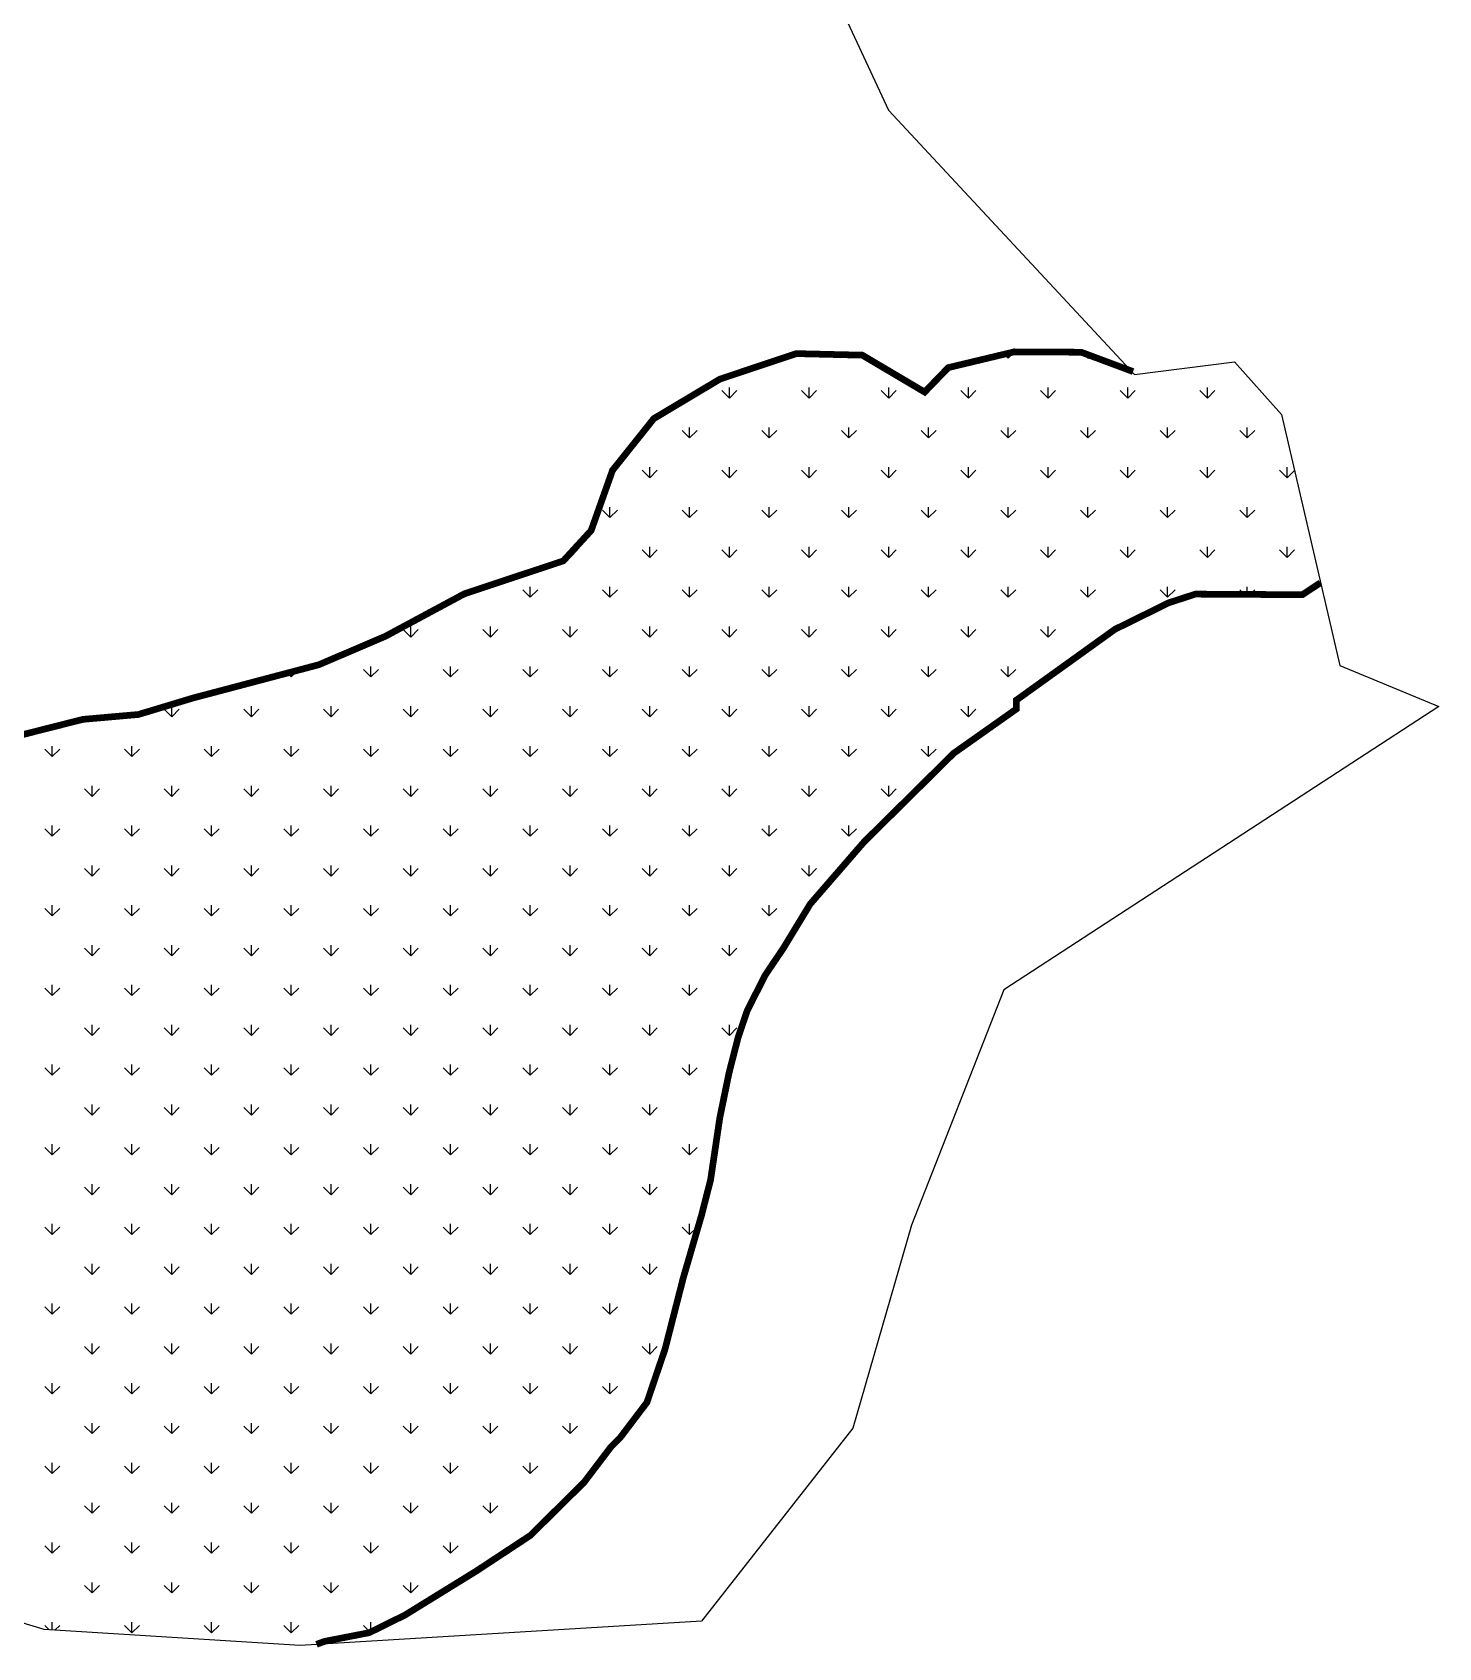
# Model space of a CAD drawing. Header units: metres. Extents: x 323313 to 326052, y 1818262 to 1821175.
# Drawn here: x 325418 to 326052, y 1818262 to 1818990 of the extents above; entities that cross this region are included whole.
import ezdxf

# ---------------------------------------------------------------- set-up
doc = ezdxf.new("R2010")
doc.units = ezdxf.units.M
doc.layers.add('MANGROOVES', color=112, linetype='Continuous')

msp = doc.modelspace()

# ---------------------------------------------------------------- linework, layer by layer
at = {"color": 3}
msp.add_lwpolyline([(325711.9, 1819732.58), (325721.2, 1819716.24), (325758.32, 1819388.37), (325729.87, 1819253.19), (325739, 1819162.18), (325771.57, 1819144.66), (325772.87, 1819020.94), (325803.66, 1818954.97), (325914.53, 1818835.83), (325959.65, 1818841.52), (325980.78, 1818817.69), (326007.03, 1818704.55), (326051.67, 1818686.05), (325855.59, 1818558.33), (325813.95, 1818452.25), (325787.53, 1818360.6), (325719.31, 1818273.67), (325538.32, 1818262.73), (325422.88, 1818269.89), (325019.5, 1818391.87), (324686.27, 1818496.17)], dxfattribs=at)
at = {"layer": 'MANGROOVES', "linetype": 'Continuous'}
for p, q in [((325785.73, 1818843.11), (325784.16, 1818844.69)), ((325785.73, 1818843.11), (325785.73, 1818844.65)), ((325785.73, 1818843.11), (325787.23, 1818844.62)), ((325857.57, 1818843.11), (325855.76, 1818844.93)), ((325857.57, 1818843.11), (325860.47, 1818846.01)), ((325857.57, 1818843.11), (325857.57, 1818845.36)), ((325893.49, 1818843.11), (325890.94, 1818845.67)), ((325893.49, 1818843.11), (325893.49, 1818844.71)), ((325893.49, 1818843.11), (325894.66, 1818844.28)), ((325731.85, 1818825.15), (325731.85, 1818829.92)), ((325767.77, 1818825.15), (325767.77, 1818829.92)), ((325803.69, 1818825.15), (325803.69, 1818829.92)), ((325839.61, 1818825.15), (325839.61, 1818829.92)), ((325875.53, 1818825.15), (325875.53, 1818829.92)), ((325911.46, 1818825.15), (325911.46, 1818829.92)), ((325947.38, 1818825.15), (325947.38, 1818829.92)), ((325731.85, 1818825.15), (325728.48, 1818828.52)), ((325731.85, 1818825.15), (325735.22, 1818828.52)), ((325767.77, 1818825.15), (325764.4, 1818828.52)), ((325767.77, 1818825.15), (325771.14, 1818828.52)), ((325803.69, 1818825.15), (325800.32, 1818828.52)), ((325803.69, 1818825.15), (325807.06, 1818828.52)), ((325839.61, 1818825.15), (325836.25, 1818828.52)), ((325839.61, 1818825.15), (325842.98, 1818828.52)), ((325875.53, 1818825.15), (325872.17, 1818828.52)), ((325875.53, 1818825.15), (325878.9, 1818828.52)), ((325911.46, 1818825.15), (325908.09, 1818828.52)), ((325911.46, 1818825.15), (325914.82, 1818828.52)), ((325947.38, 1818825.15), (325944.01, 1818828.52)), ((325947.38, 1818825.15), (325950.74, 1818828.52)), ((325713.89, 1818807.19), (325710.52, 1818810.56)), ((325713.89, 1818807.19), (325713.89, 1818811.96)), ((325713.89, 1818807.19), (325717.26, 1818810.56)), ((325749.81, 1818807.19), (325746.44, 1818810.56)), ((325749.81, 1818807.19), (325749.81, 1818811.96)), ((325749.81, 1818807.19), (325753.18, 1818810.56)), ((325785.73, 1818807.19), (325782.36, 1818810.56)), ((325785.73, 1818807.19), (325785.73, 1818811.96)), ((325785.73, 1818807.19), (325789.1, 1818810.56)), ((325821.65, 1818807.19), (325818.28, 1818810.56)), ((325821.65, 1818807.19), (325821.65, 1818811.96)), ((325821.65, 1818807.19), (325825.02, 1818810.56)), ((325857.57, 1818807.19), (325854.21, 1818810.56)), ((325857.57, 1818807.19), (325857.57, 1818811.96)), ((325857.57, 1818807.19), (325860.94, 1818810.56)), ((325893.49, 1818807.19), (325890.13, 1818810.56)), ((325893.49, 1818807.19), (325893.49, 1818811.96)), ((325893.49, 1818807.19), (325896.86, 1818810.56)), ((325929.42, 1818807.19), (325926.05, 1818810.56)), ((325929.42, 1818807.19), (325929.42, 1818811.96)), ((325929.42, 1818807.19), (325932.78, 1818810.56)), ((325965.34, 1818807.19), (325961.97, 1818810.56)), ((325965.34, 1818807.19), (325965.34, 1818811.96)), ((325965.34, 1818807.19), (325968.7, 1818810.56)), ((325695.93, 1818789.23), (325692.56, 1818792.6)), ((325695.93, 1818789.23), (325695.93, 1818793.99)), ((325695.93, 1818789.23), (325699.3, 1818792.6)), ((325731.85, 1818789.23), (325728.48, 1818792.6)), ((325731.85, 1818789.23), (325731.85, 1818793.99)), ((325731.85, 1818789.23), (325735.22, 1818792.6)), ((325767.77, 1818789.23), (325764.4, 1818792.6)), ((325767.77, 1818789.23), (325767.77, 1818793.99)), ((325767.77, 1818789.23), (325771.14, 1818792.6)), ((325803.69, 1818789.23), (325800.32, 1818792.6)), ((325803.69, 1818789.23), (325803.69, 1818793.99)), ((325803.69, 1818789.23), (325807.06, 1818792.6)), ((325839.61, 1818789.23), (325836.25, 1818792.6)), ((325839.61, 1818789.23), (325839.61, 1818793.99)), ((325839.61, 1818789.23), (325842.98, 1818792.6)), ((325875.53, 1818789.23), (325872.17, 1818792.6)), ((325875.53, 1818789.23), (325875.53, 1818793.99)), ((325875.53, 1818789.23), (325878.9, 1818792.6)), ((325911.46, 1818789.23), (325908.09, 1818792.6)), ((325911.46, 1818789.23), (325911.46, 1818793.99)), ((325911.46, 1818789.23), (325914.82, 1818792.6)), ((325947.38, 1818789.23), (325944.01, 1818792.6)), ((325947.38, 1818789.23), (325947.38, 1818793.99)), ((325947.38, 1818789.23), (325950.74, 1818792.6)), ((325983.3, 1818789.23), (325979.93, 1818792.6)), ((325983.3, 1818789.23), (325983.3, 1818793.99)), ((325983.3, 1818789.23), (325986.61, 1818792.55)), ((325677.97, 1818771.27), (325674.6, 1818774.64)), ((325677.97, 1818771.27), (325677.97, 1818776.03)), ((325677.97, 1818771.27), (325681.34, 1818774.64)), ((325713.89, 1818771.27), (325710.52, 1818774.64)), ((325713.89, 1818771.27), (325713.89, 1818776.03)), ((325713.89, 1818771.27), (325717.26, 1818774.64)), ((325749.81, 1818771.27), (325746.44, 1818774.64)), ((325749.81, 1818771.27), (325749.81, 1818776.03)), ((325749.81, 1818771.27), (325753.18, 1818774.64)), ((325785.73, 1818771.27), (325782.36, 1818774.64)), ((325785.73, 1818771.27), (325785.73, 1818776.03)), ((325785.73, 1818771.27), (325789.1, 1818774.64)), ((325821.65, 1818771.27), (325818.28, 1818774.64)), ((325821.65, 1818771.27), (325821.65, 1818776.03)), ((325821.65, 1818771.27), (325825.02, 1818774.64)), ((325857.57, 1818771.27), (325854.21, 1818774.64)), ((325857.57, 1818771.27), (325857.57, 1818776.03)), ((325857.57, 1818771.27), (325860.94, 1818774.64)), ((325893.49, 1818771.27), (325890.13, 1818774.64)), ((325893.49, 1818771.27), (325893.49, 1818776.03)), ((325893.49, 1818771.27), (325896.86, 1818774.64)), ((325929.42, 1818771.27), (325926.05, 1818774.64)), ((325929.42, 1818771.27), (325929.42, 1818776.03)), ((325929.42, 1818771.27), (325932.78, 1818774.64)), ((325965.34, 1818771.27), (325961.97, 1818774.64)), ((325965.34, 1818771.27), (325965.34, 1818776.03)), ((325965.34, 1818771.27), (325968.7, 1818774.64)), ((325660.01, 1818753.31), (325663.38, 1818756.68)), ((325695.93, 1818753.31), (325692.56, 1818756.68)), ((325695.93, 1818753.31), (325695.93, 1818758.07)), ((325695.93, 1818753.31), (325699.3, 1818756.68)), ((325731.85, 1818753.31), (325728.48, 1818756.68)), ((325731.85, 1818753.31), (325731.85, 1818758.07)), ((325731.85, 1818753.31), (325735.22, 1818756.68)), ((325767.77, 1818753.31), (325764.4, 1818756.68)), ((325767.77, 1818753.31), (325767.77, 1818758.07)), ((325767.77, 1818753.31), (325771.14, 1818756.68)), ((325803.69, 1818753.31), (325800.32, 1818756.68)), ((325803.69, 1818753.31), (325803.69, 1818758.07)), ((325803.69, 1818753.31), (325807.06, 1818756.68)), ((325839.61, 1818753.31), (325836.25, 1818756.68)), ((325839.61, 1818753.31), (325839.61, 1818758.07)), ((325839.61, 1818753.31), (325842.98, 1818756.68)), ((325875.53, 1818753.31), (325872.17, 1818756.68)), ((325875.53, 1818753.31), (325875.53, 1818758.07)), ((325875.53, 1818753.31), (325878.9, 1818756.68)), ((325911.46, 1818753.31), (325908.09, 1818756.68)), ((325911.46, 1818753.31), (325911.46, 1818758.07)), ((325911.46, 1818753.31), (325914.82, 1818756.68)), ((325947.38, 1818753.31), (325944.01, 1818756.68)), ((325947.38, 1818753.31), (325947.38, 1818758.07)), ((325947.38, 1818753.31), (325950.74, 1818756.68)), ((325983.3, 1818753.31), (325979.93, 1818756.68)), ((325983.3, 1818753.31), (325983.3, 1818758.07)), ((325983.3, 1818753.31), (325986.66, 1818756.68)), ((325660.01, 1818753.31), (325659.17, 1818754.15)), ((325660.01, 1818753.31), (325660.01, 1818755.07)), ((325642.05, 1818735.35), (325638.68, 1818738.72)), ((325642.05, 1818735.35), (325642.05, 1818740.11)), ((325642.05, 1818735.35), (325645.42, 1818738.72)), ((325677.97, 1818735.35), (325674.6, 1818738.72)), ((325677.97, 1818735.35), (325677.97, 1818740.11)), ((325677.97, 1818735.35), (325681.34, 1818738.72)), ((325713.89, 1818735.35), (325710.52, 1818738.72)), ((325713.89, 1818735.35), (325713.89, 1818740.11)), ((325713.89, 1818735.35), (325717.26, 1818738.72)), ((325749.81, 1818735.35), (325746.44, 1818738.72)), ((325749.81, 1818735.35), (325749.81, 1818740.11)), ((325749.81, 1818735.35), (325753.18, 1818738.72)), ((325785.73, 1818735.35), (325782.36, 1818738.72)), ((325785.73, 1818735.35), (325785.73, 1818740.11)), ((325785.73, 1818735.35), (325789.1, 1818738.72)), ((325821.65, 1818735.35), (325818.28, 1818738.72)), ((325821.65, 1818735.35), (325821.65, 1818740.11)), ((325821.65, 1818735.35), (325825.02, 1818738.72)), ((325857.57, 1818735.35), (325854.21, 1818738.72)), ((325857.57, 1818735.35), (325857.57, 1818740.11)), ((325857.57, 1818735.35), (325860.94, 1818738.72)), ((325893.49, 1818735.35), (325890.13, 1818738.72)), ((325893.49, 1818735.35), (325893.49, 1818740.11)), ((325893.49, 1818735.35), (325896.86, 1818738.72)), ((325929.42, 1818735.35), (325926.05, 1818738.72)), ((325929.42, 1818735.35), (325929.42, 1818740.11)), ((325929.42, 1818735.35), (325932.78, 1818738.72)), ((325964.05, 1818736.64), (325961.97, 1818738.72)), ((325965.34, 1818736.63), (325965.34, 1818740.11)), ((325966.61, 1818736.62), (325968.7, 1818738.72)), ((325588.17, 1818717.39), (325584.8, 1818720.76)), ((325588.17, 1818717.39), (325588.17, 1818722.15)), ((325588.17, 1818717.39), (325591.53, 1818720.76)), ((325624.09, 1818717.39), (325620.72, 1818720.76)), ((325624.09, 1818717.39), (325624.09, 1818722.15)), ((325624.09, 1818717.39), (325627.45, 1818720.76)), ((325660.01, 1818717.39), (325656.64, 1818720.76)), ((325660.01, 1818717.39), (325660.01, 1818722.15)), ((325660.01, 1818717.39), (325663.38, 1818720.76)), ((325695.93, 1818717.39), (325692.56, 1818720.76)), ((325695.93, 1818717.39), (325695.93, 1818722.15)), ((325695.93, 1818717.39), (325699.3, 1818720.76)), ((325731.85, 1818717.39), (325728.48, 1818720.76)), ((325731.85, 1818717.39), (325731.85, 1818722.15)), ((325731.85, 1818717.39), (325735.22, 1818720.76)), ((325767.77, 1818717.39), (325764.4, 1818720.76)), ((325767.77, 1818717.39), (325767.77, 1818722.15)), ((325767.77, 1818717.39), (325771.14, 1818720.76)), ((325803.69, 1818717.39), (325800.32, 1818720.76)), ((325803.69, 1818717.39), (325803.69, 1818722.15)), ((325803.69, 1818717.39), (325807.06, 1818720.76)), ((325839.61, 1818717.39), (325836.25, 1818720.76)), ((325839.61, 1818717.39), (325839.61, 1818722.15)), ((325839.61, 1818717.39), (325842.98, 1818720.76)), ((325875.53, 1818717.39), (325872.17, 1818720.76)), ((325875.53, 1818717.39), (325875.53, 1818722.15)), ((325875.53, 1818717.39), (325878.9, 1818720.76)), ((325534.28, 1818699.43), (325532.55, 1818701.16)), ((325534.28, 1818699.43), (325537.26, 1818702.41)), ((325534.28, 1818699.43), (325534.28, 1818701.62)), ((325570.21, 1818699.43), (325566.84, 1818702.8)), ((325570.21, 1818699.43), (325570.21, 1818704.19)), ((325570.21, 1818699.43), (325573.57, 1818702.8)), ((325606.13, 1818699.43), (325602.76, 1818702.8)), ((325606.13, 1818699.43), (325606.13, 1818704.19)), ((325606.13, 1818699.43), (325609.49, 1818702.8)), ((325642.05, 1818699.43), (325638.68, 1818702.8)), ((325642.05, 1818699.43), (325642.05, 1818704.19)), ((325642.05, 1818699.43), (325645.42, 1818702.8)), ((325677.97, 1818699.43), (325674.6, 1818702.8)), ((325677.97, 1818699.43), (325677.97, 1818704.19)), ((325677.97, 1818699.43), (325681.34, 1818702.8)), ((325713.89, 1818699.43), (325710.52, 1818702.8)), ((325713.89, 1818699.43), (325713.89, 1818704.19)), ((325713.89, 1818699.43), (325717.26, 1818702.8)), ((325749.81, 1818699.43), (325746.44, 1818702.8)), ((325749.81, 1818699.43), (325749.81, 1818704.19)), ((325749.81, 1818699.43), (325753.18, 1818702.8)), ((325785.73, 1818699.43), (325782.36, 1818702.8)), ((325785.73, 1818699.43), (325785.73, 1818704.19)), ((325785.73, 1818699.43), (325789.1, 1818702.8)), ((325821.65, 1818699.43), (325818.28, 1818702.8)), ((325821.65, 1818699.43), (325821.65, 1818704.19)), ((325821.65, 1818699.43), (325825.02, 1818702.8)), ((325857.57, 1818699.43), (325854.21, 1818702.8)), ((325857.57, 1818699.43), (325857.57, 1818704.19)), ((325857.57, 1818699.43), (325860.94, 1818702.8)), ((325480.4, 1818681.47), (325477.04, 1818684.84)), ((325480.4, 1818681.47), (325480.4, 1818686.23)), ((325480.4, 1818681.47), (325483.77, 1818684.84)), ((325516.32, 1818681.47), (325512.96, 1818684.84)), ((325516.32, 1818681.47), (325516.32, 1818686.23)), ((325516.32, 1818681.47), (325519.69, 1818684.84)), ((325552.24, 1818681.47), (325548.88, 1818684.84)), ((325552.24, 1818681.47), (325552.24, 1818686.23)), ((325552.24, 1818681.47), (325555.61, 1818684.84)), ((325588.17, 1818681.47), (325584.8, 1818684.84)), ((325588.17, 1818681.47), (325588.17, 1818686.23)), ((325588.17, 1818681.47), (325591.53, 1818684.84)), ((325624.09, 1818681.47), (325620.72, 1818684.84)), ((325624.09, 1818681.47), (325624.09, 1818686.23)), ((325624.09, 1818681.47), (325627.45, 1818684.84)), ((325660.01, 1818681.47), (325656.64, 1818684.84)), ((325660.01, 1818681.47), (325660.01, 1818686.23)), ((325660.01, 1818681.47), (325663.38, 1818684.84)), ((325695.93, 1818681.47), (325692.56, 1818684.84)), ((325695.93, 1818681.47), (325695.93, 1818686.23)), ((325695.93, 1818681.47), (325699.3, 1818684.84)), ((325731.85, 1818681.47), (325728.48, 1818684.84)), ((325731.85, 1818681.47), (325731.85, 1818686.23)), ((325731.85, 1818681.47), (325735.22, 1818684.84)), ((325767.77, 1818681.47), (325764.4, 1818684.84)), ((325767.77, 1818681.47), (325767.77, 1818686.23)), ((325767.77, 1818681.47), (325771.14, 1818684.84)), ((325803.69, 1818681.47), (325800.32, 1818684.84)), ((325803.69, 1818681.47), (325803.69, 1818686.23)), ((325803.69, 1818681.47), (325807.06, 1818684.84)), ((325839.61, 1818681.47), (325836.25, 1818684.84)), ((325839.61, 1818681.47), (325839.61, 1818686.23)), ((325839.61, 1818681.47), (325842.98, 1818684.84)), ((325426.52, 1818663.51), (325423.15, 1818666.88)), ((325426.52, 1818663.51), (325426.52, 1818668.27)), ((325426.52, 1818663.51), (325429.89, 1818666.88)), ((325462.44, 1818663.51), (325459.07, 1818666.88)), ((325462.44, 1818663.51), (325462.44, 1818668.27)), ((325462.44, 1818663.51), (325465.81, 1818666.88)), ((325498.36, 1818663.51), (325495, 1818666.88)), ((325498.36, 1818663.51), (325498.36, 1818668.27)), ((325498.36, 1818663.51), (325501.73, 1818666.88)), ((325534.28, 1818663.51), (325530.92, 1818666.88)), ((325534.28, 1818663.51), (325534.28, 1818668.27)), ((325534.28, 1818663.51), (325537.65, 1818666.88)), ((325570.21, 1818663.51), (325566.84, 1818666.88)), ((325570.21, 1818663.51), (325570.21, 1818668.27)), ((325570.21, 1818663.51), (325573.57, 1818666.88)), ((325606.13, 1818663.51), (325602.76, 1818666.88)), ((325606.13, 1818663.51), (325606.13, 1818668.27)), ((325606.13, 1818663.51), (325609.49, 1818666.88)), ((325642.05, 1818663.51), (325638.68, 1818666.88)), ((325642.05, 1818663.51), (325642.05, 1818668.27)), ((325642.05, 1818663.51), (325645.42, 1818666.88)), ((325677.97, 1818663.51), (325674.6, 1818666.88)), ((325677.97, 1818663.51), (325677.97, 1818668.27)), ((325677.97, 1818663.51), (325681.34, 1818666.88)), ((325713.89, 1818663.51), (325710.52, 1818666.88)), ((325713.89, 1818663.51), (325713.89, 1818668.27)), ((325713.89, 1818663.51), (325717.26, 1818666.88)), ((325749.81, 1818663.51), (325746.44, 1818666.88)), ((325749.81, 1818663.51), (325749.81, 1818668.27)), ((325749.81, 1818663.51), (325753.18, 1818666.88)), ((325785.73, 1818663.51), (325782.36, 1818666.88)), ((325785.73, 1818663.51), (325785.73, 1818668.27)), ((325785.73, 1818663.51), (325789.1, 1818666.88)), ((325821.65, 1818663.51), (325818.28, 1818666.88)), ((325821.65, 1818663.51), (325821.65, 1818668.27)), ((325821.65, 1818663.51), (325825.02, 1818666.88)), ((325444.48, 1818645.55), (325441.11, 1818648.92)), ((325444.48, 1818645.55), (325444.48, 1818650.31)), ((325444.48, 1818645.55), (325447.85, 1818648.92)), ((325480.4, 1818645.55), (325477.04, 1818648.92)), ((325480.4, 1818645.55), (325480.4, 1818650.31)), ((325480.4, 1818645.55), (325483.77, 1818648.92)), ((325516.32, 1818645.55), (325512.96, 1818648.92)), ((325516.32, 1818645.55), (325516.32, 1818650.31)), ((325516.32, 1818645.55), (325519.69, 1818648.92)), ((325552.24, 1818645.55), (325548.88, 1818648.92)), ((325552.24, 1818645.55), (325552.24, 1818650.31)), ((325552.24, 1818645.55), (325555.61, 1818648.92)), ((325588.17, 1818645.55), (325584.8, 1818648.92)), ((325588.17, 1818645.55), (325588.17, 1818650.31)), ((325588.17, 1818645.55), (325591.53, 1818648.92)), ((325624.09, 1818645.55), (325620.72, 1818648.92)), ((325624.09, 1818645.55), (325624.09, 1818650.31)), ((325624.09, 1818645.55), (325627.45, 1818648.92)), ((325660.01, 1818645.55), (325656.64, 1818648.92)), ((325660.01, 1818645.55), (325660.01, 1818650.31)), ((325660.01, 1818645.55), (325663.38, 1818648.92)), ((325695.93, 1818645.55), (325692.56, 1818648.92)), ((325695.93, 1818645.55), (325695.93, 1818650.31)), ((325695.93, 1818645.55), (325699.3, 1818648.92)), ((325731.85, 1818645.55), (325728.48, 1818648.92)), ((325731.85, 1818645.55), (325731.85, 1818650.31)), ((325731.85, 1818645.55), (325735.22, 1818648.92)), ((325767.77, 1818645.55), (325764.4, 1818648.92)), ((325767.77, 1818645.55), (325767.77, 1818650.31)), ((325767.77, 1818645.55), (325771.14, 1818648.92)), ((325803.69, 1818645.55), (325800.32, 1818648.92)), ((325803.69, 1818645.55), (325803.69, 1818650.31)), ((325803.69, 1818645.55), (325807.06, 1818648.92)), ((325426.52, 1818627.59), (325426.52, 1818632.35)), ((325462.44, 1818627.59), (325462.44, 1818632.35)), ((325498.36, 1818627.59), (325498.36, 1818632.35)), ((325534.28, 1818627.59), (325534.28, 1818632.35)), ((325570.21, 1818627.59), (325570.21, 1818632.35)), ((325606.13, 1818627.59), (325606.13, 1818632.35)), ((325642.05, 1818627.59), (325642.05, 1818632.35)), ((325677.97, 1818627.59), (325677.97, 1818632.35)), ((325713.89, 1818627.59), (325713.89, 1818632.35)), ((325749.81, 1818627.59), (325749.81, 1818632.35)), ((325785.73, 1818627.59), (325785.73, 1818632.35)), ((325426.52, 1818627.59), (325423.15, 1818630.96)), ((325426.52, 1818627.59), (325429.89, 1818630.96)), ((325462.44, 1818627.59), (325459.07, 1818630.96)), ((325462.44, 1818627.59), (325465.81, 1818630.96)), ((325498.36, 1818627.59), (325495, 1818630.96)), ((325498.36, 1818627.59), (325501.73, 1818630.96)), ((325534.28, 1818627.59), (325530.92, 1818630.96)), ((325534.28, 1818627.59), (325537.65, 1818630.96)), ((325570.21, 1818627.59), (325566.84, 1818630.96)), ((325570.21, 1818627.59), (325573.57, 1818630.96)), ((325606.13, 1818627.59), (325602.76, 1818630.96)), ((325606.13, 1818627.59), (325609.49, 1818630.96)), ((325642.05, 1818627.59), (325638.68, 1818630.96)), ((325642.05, 1818627.59), (325645.42, 1818630.96)), ((325677.97, 1818627.59), (325674.6, 1818630.96)), ((325677.97, 1818627.59), (325681.34, 1818630.96)), ((325713.89, 1818627.59), (325710.52, 1818630.96)), ((325713.89, 1818627.59), (325717.26, 1818630.96)), ((325749.81, 1818627.59), (325746.44, 1818630.96)), ((325749.81, 1818627.59), (325753.18, 1818630.96)), ((325785.73, 1818627.59), (325782.36, 1818630.96)), ((325785.73, 1818627.59), (325789.1, 1818630.96)), ((325444.48, 1818609.63), (325441.11, 1818613)), ((325444.48, 1818609.63), (325444.48, 1818614.39)), ((325444.48, 1818609.63), (325447.85, 1818613)), ((325480.4, 1818609.63), (325477.04, 1818613)), ((325480.4, 1818609.63), (325480.4, 1818614.39)), ((325480.4, 1818609.63), (325483.77, 1818613)), ((325516.32, 1818609.63), (325512.96, 1818613)), ((325516.32, 1818609.63), (325516.32, 1818614.39)), ((325516.32, 1818609.63), (325519.69, 1818613)), ((325552.24, 1818609.63), (325548.88, 1818613)), ((325552.24, 1818609.63), (325552.24, 1818614.39)), ((325552.24, 1818609.63), (325555.61, 1818613)), ((325588.17, 1818609.63), (325584.8, 1818613)), ((325588.17, 1818609.63), (325588.17, 1818614.39)), ((325588.17, 1818609.63), (325591.53, 1818613)), ((325624.09, 1818609.63), (325620.72, 1818613)), ((325624.09, 1818609.63), (325624.09, 1818614.39)), ((325624.09, 1818609.63), (325627.45, 1818613)), ((325660.01, 1818609.63), (325656.64, 1818613)), ((325660.01, 1818609.63), (325660.01, 1818614.39)), ((325660.01, 1818609.63), (325663.38, 1818613)), ((325695.93, 1818609.63), (325692.56, 1818613)), ((325695.93, 1818609.63), (325695.93, 1818614.39)), ((325695.93, 1818609.63), (325699.3, 1818613)), ((325731.85, 1818609.63), (325728.48, 1818613)), ((325731.85, 1818609.63), (325731.85, 1818614.39)), ((325731.85, 1818609.63), (325735.22, 1818613)), ((325767.77, 1818609.63), (325764.4, 1818613)), ((325767.77, 1818609.63), (325767.77, 1818614.39)), ((325767.77, 1818609.63), (325771.14, 1818613)), ((325426.52, 1818591.67), (325426.52, 1818596.43)), ((325462.44, 1818591.67), (325462.44, 1818596.43)), ((325498.36, 1818591.67), (325498.36, 1818596.43)), ((325534.28, 1818591.67), (325534.28, 1818596.43)), ((325570.21, 1818591.67), (325570.21, 1818596.43)), ((325606.13, 1818591.67), (325606.13, 1818596.43)), ((325642.05, 1818591.67), (325642.05, 1818596.43)), ((325677.97, 1818591.67), (325677.97, 1818596.43)), ((325713.89, 1818591.67), (325713.89, 1818596.43)), ((325749.81, 1818591.67), (325749.81, 1818596.43)), ((325426.52, 1818591.67), (325423.15, 1818595.03)), ((325426.52, 1818591.67), (325429.89, 1818595.03)), ((325462.44, 1818591.67), (325459.07, 1818595.03)), ((325462.44, 1818591.67), (325465.81, 1818595.03)), ((325498.36, 1818591.67), (325495, 1818595.03)), ((325498.36, 1818591.67), (325501.73, 1818595.03)), ((325534.28, 1818591.67), (325530.92, 1818595.03)), ((325534.28, 1818591.67), (325537.65, 1818595.03)), ((325570.21, 1818591.67), (325566.84, 1818595.03)), ((325570.21, 1818591.67), (325573.57, 1818595.03)), ((325606.13, 1818591.67), (325602.76, 1818595.03)), ((325606.13, 1818591.67), (325609.49, 1818595.03)), ((325642.05, 1818591.67), (325638.68, 1818595.03)), ((325642.05, 1818591.67), (325645.42, 1818595.03)), ((325677.97, 1818591.67), (325674.6, 1818595.03)), ((325677.97, 1818591.67), (325681.34, 1818595.03)), ((325713.89, 1818591.67), (325710.52, 1818595.03)), ((325713.89, 1818591.67), (325717.26, 1818595.03)), ((325749.81, 1818591.67), (325746.44, 1818595.03)), ((325749.81, 1818591.67), (325753.18, 1818595.03)), ((325444.48, 1818573.71), (325441.11, 1818577.07)), ((325444.48, 1818573.71), (325444.48, 1818578.47)), ((325444.48, 1818573.71), (325447.85, 1818577.07)), ((325480.4, 1818573.71), (325477.04, 1818577.07)), ((325480.4, 1818573.71), (325480.4, 1818578.47)), ((325480.4, 1818573.71), (325483.77, 1818577.07)), ((325516.32, 1818573.71), (325512.96, 1818577.07)), ((325516.32, 1818573.71), (325516.32, 1818578.47)), ((325516.32, 1818573.71), (325519.69, 1818577.07)), ((325552.24, 1818573.71), (325548.88, 1818577.07)), ((325552.24, 1818573.71), (325552.24, 1818578.47)), ((325552.24, 1818573.71), (325555.61, 1818577.07)), ((325588.17, 1818573.71), (325584.8, 1818577.07)), ((325588.17, 1818573.71), (325588.17, 1818578.47)), ((325588.17, 1818573.71), (325591.53, 1818577.07)), ((325624.09, 1818573.71), (325620.72, 1818577.07)), ((325624.09, 1818573.71), (325624.09, 1818578.47)), ((325624.09, 1818573.71), (325627.45, 1818577.07)), ((325660.01, 1818573.71), (325656.64, 1818577.07)), ((325660.01, 1818573.71), (325660.01, 1818578.47)), ((325660.01, 1818573.71), (325663.38, 1818577.07)), ((325695.93, 1818573.71), (325692.56, 1818577.07)), ((325695.93, 1818573.71), (325695.93, 1818578.47)), ((325695.93, 1818573.71), (325699.3, 1818577.07)), ((325731.85, 1818573.71), (325728.48, 1818577.07)), ((325731.85, 1818573.71), (325731.85, 1818578.47)), ((325731.85, 1818573.71), (325735.22, 1818577.07)), ((325426.52, 1818555.75), (325426.52, 1818560.51)), ((325462.44, 1818555.75), (325462.44, 1818560.51)), ((325498.36, 1818555.75), (325498.36, 1818560.51)), ((325534.28, 1818555.75), (325534.28, 1818560.51)), ((325570.21, 1818555.75), (325570.21, 1818560.51)), ((325606.13, 1818555.75), (325606.13, 1818560.51)), ((325642.05, 1818555.75), (325642.05, 1818560.51)), ((325677.97, 1818555.75), (325677.97, 1818560.51)), ((325713.89, 1818555.75), (325713.89, 1818560.51)), ((325426.52, 1818555.75), (325423.15, 1818559.11)), ((325426.52, 1818555.75), (325429.89, 1818559.11)), ((325462.44, 1818555.75), (325459.07, 1818559.11)), ((325462.44, 1818555.75), (325465.81, 1818559.11)), ((325498.36, 1818555.75), (325495, 1818559.11)), ((325498.36, 1818555.75), (325501.73, 1818559.11)), ((325534.28, 1818555.75), (325530.92, 1818559.11)), ((325534.28, 1818555.75), (325537.65, 1818559.11)), ((325570.21, 1818555.75), (325566.84, 1818559.11)), ((325570.21, 1818555.75), (325573.57, 1818559.11)), ((325606.13, 1818555.75), (325602.76, 1818559.11)), ((325606.13, 1818555.75), (325609.49, 1818559.11)), ((325642.05, 1818555.75), (325638.68, 1818559.11)), ((325642.05, 1818555.75), (325645.42, 1818559.11)), ((325677.97, 1818555.75), (325674.6, 1818559.11)), ((325677.97, 1818555.75), (325681.34, 1818559.11)), ((325713.89, 1818555.75), (325710.52, 1818559.11)), ((325713.89, 1818555.75), (325717.26, 1818559.11)), ((325444.48, 1818537.79), (325441.11, 1818541.15)), ((325444.48, 1818537.79), (325444.48, 1818542.55)), ((325444.48, 1818537.79), (325447.85, 1818541.15)), ((325480.4, 1818537.79), (325477.04, 1818541.15)), ((325480.4, 1818537.79), (325480.4, 1818542.55)), ((325480.4, 1818537.79), (325483.77, 1818541.15)), ((325516.32, 1818537.79), (325512.96, 1818541.15)), ((325516.32, 1818537.79), (325516.32, 1818542.55)), ((325516.32, 1818537.79), (325519.69, 1818541.15)), ((325552.24, 1818537.79), (325548.88, 1818541.15)), ((325552.24, 1818537.79), (325552.24, 1818542.55)), ((325552.24, 1818537.79), (325555.61, 1818541.15)), ((325588.17, 1818537.79), (325584.8, 1818541.15)), ((325588.17, 1818537.79), (325588.17, 1818542.55)), ((325588.17, 1818537.79), (325591.53, 1818541.15)), ((325624.09, 1818537.79), (325620.72, 1818541.15)), ((325624.09, 1818537.79), (325624.09, 1818542.55)), ((325624.09, 1818537.79), (325627.45, 1818541.15)), ((325660.01, 1818537.79), (325656.64, 1818541.15)), ((325660.01, 1818537.79), (325660.01, 1818542.55)), ((325660.01, 1818537.79), (325663.38, 1818541.15)), ((325695.93, 1818537.79), (325692.56, 1818541.15)), ((325695.93, 1818537.79), (325695.93, 1818542.55)), ((325695.93, 1818537.79), (325699.3, 1818541.15)), ((325731.85, 1818537.79), (325728.48, 1818541.15)), ((325731.85, 1818537.79), (325731.85, 1818542.55)), ((325731.85, 1818537.79), (325735.22, 1818541.15)), ((325426.52, 1818519.83), (325423.15, 1818523.19)), ((325426.52, 1818519.82), (325426.52, 1818524.59)), ((325426.52, 1818519.83), (325429.89, 1818523.19)), ((325462.44, 1818519.83), (325459.07, 1818523.19)), ((325462.44, 1818519.82), (325462.44, 1818524.59)), ((325462.44, 1818519.83), (325465.81, 1818523.19)), ((325498.36, 1818519.83), (325495, 1818523.19)), ((325498.36, 1818519.82), (325498.36, 1818524.59)), ((325498.36, 1818519.83), (325501.73, 1818523.19)), ((325534.28, 1818519.83), (325530.92, 1818523.19)), ((325534.28, 1818519.82), (325534.28, 1818524.59)), ((325534.28, 1818519.83), (325537.65, 1818523.19)), ((325570.21, 1818519.83), (325566.84, 1818523.19)), ((325570.21, 1818519.82), (325570.21, 1818524.59)), ((325570.21, 1818519.83), (325573.57, 1818523.19)), ((325606.13, 1818519.83), (325602.76, 1818523.19)), ((325606.13, 1818519.82), (325606.13, 1818524.59)), ((325606.13, 1818519.83), (325609.49, 1818523.19)), ((325642.05, 1818519.83), (325638.68, 1818523.19)), ((325642.05, 1818519.82), (325642.05, 1818524.59)), ((325642.05, 1818519.83), (325645.42, 1818523.19)), ((325677.97, 1818519.83), (325674.6, 1818523.19)), ((325677.97, 1818519.82), (325677.97, 1818524.59)), ((325677.97, 1818519.83), (325681.34, 1818523.19)), ((325713.89, 1818519.83), (325710.52, 1818523.19)), ((325713.89, 1818519.82), (325713.89, 1818524.59)), ((325713.89, 1818519.83), (325717.26, 1818523.19)), ((325444.48, 1818501.86), (325441.11, 1818505.23)), ((325444.48, 1818501.86), (325444.48, 1818506.63)), ((325444.48, 1818501.86), (325447.85, 1818505.23)), ((325480.4, 1818501.86), (325477.04, 1818505.23)), ((325480.4, 1818501.86), (325480.4, 1818506.63)), ((325480.4, 1818501.86), (325483.77, 1818505.23)), ((325516.32, 1818501.86), (325512.96, 1818505.23)), ((325516.32, 1818501.86), (325516.32, 1818506.63)), ((325516.32, 1818501.86), (325519.69, 1818505.23)), ((325552.24, 1818501.86), (325548.88, 1818505.23)), ((325552.24, 1818501.86), (325552.24, 1818506.63)), ((325552.24, 1818501.86), (325555.61, 1818505.23)), ((325588.17, 1818501.86), (325584.8, 1818505.23)), ((325588.17, 1818501.86), (325588.17, 1818506.63)), ((325588.17, 1818501.86), (325591.53, 1818505.23)), ((325624.09, 1818501.86), (325620.72, 1818505.23)), ((325624.09, 1818501.86), (325624.09, 1818506.63)), ((325624.09, 1818501.86), (325627.45, 1818505.23)), ((325660.01, 1818501.86), (325656.64, 1818505.23)), ((325660.01, 1818501.86), (325660.01, 1818506.63)), ((325660.01, 1818501.86), (325663.38, 1818505.23)), ((325695.93, 1818501.86), (325692.56, 1818505.23)), ((325695.93, 1818501.86), (325695.93, 1818506.63)), ((325695.93, 1818501.86), (325699.3, 1818505.23)), ((325426.52, 1818483.9), (325423.15, 1818487.27)), ((325426.52, 1818483.9), (325426.52, 1818488.67)), ((325426.52, 1818483.9), (325429.89, 1818487.27)), ((325462.44, 1818483.9), (325459.07, 1818487.27)), ((325462.44, 1818483.9), (325462.44, 1818488.67)), ((325462.44, 1818483.9), (325465.81, 1818487.27)), ((325498.36, 1818483.9), (325495, 1818487.27)), ((325498.36, 1818483.9), (325498.36, 1818488.67)), ((325498.36, 1818483.9), (325501.73, 1818487.27)), ((325534.28, 1818483.9), (325530.92, 1818487.27)), ((325534.28, 1818483.9), (325534.28, 1818488.67)), ((325534.28, 1818483.9), (325537.65, 1818487.27)), ((325570.21, 1818483.9), (325566.84, 1818487.27)), ((325570.21, 1818483.9), (325570.21, 1818488.67)), ((325570.21, 1818483.9), (325573.57, 1818487.27)), ((325606.13, 1818483.9), (325602.76, 1818487.27)), ((325606.13, 1818483.9), (325606.13, 1818488.67)), ((325606.13, 1818483.9), (325609.49, 1818487.27)), ((325642.05, 1818483.9), (325638.68, 1818487.27)), ((325642.05, 1818483.9), (325642.05, 1818488.67)), ((325642.05, 1818483.9), (325645.42, 1818487.27)), ((325677.97, 1818483.9), (325674.6, 1818487.27)), ((325677.97, 1818483.9), (325677.97, 1818488.67)), ((325677.97, 1818483.9), (325681.34, 1818487.27)), ((325713.89, 1818483.9), (325710.52, 1818487.27)), ((325713.89, 1818483.9), (325713.89, 1818488.67)), ((325713.89, 1818483.9), (325717.26, 1818487.27)), ((325444.48, 1818465.94), (325441.11, 1818469.31)), ((325444.48, 1818465.94), (325444.48, 1818470.71)), ((325444.48, 1818465.94), (325447.85, 1818469.31)), ((325480.4, 1818465.94), (325477.04, 1818469.31)), ((325480.4, 1818465.94), (325480.4, 1818470.71)), ((325480.4, 1818465.94), (325483.77, 1818469.31)), ((325516.32, 1818465.94), (325512.96, 1818469.31)), ((325516.32, 1818465.94), (325516.32, 1818470.71)), ((325516.32, 1818465.94), (325519.69, 1818469.31)), ((325552.24, 1818465.94), (325548.88, 1818469.31)), ((325552.24, 1818465.94), (325552.24, 1818470.71)), ((325552.24, 1818465.94), (325555.61, 1818469.31)), ((325588.17, 1818465.94), (325584.8, 1818469.31)), ((325588.17, 1818465.94), (325588.17, 1818470.71)), ((325588.17, 1818465.94), (325591.53, 1818469.31)), ((325624.09, 1818465.94), (325620.72, 1818469.31)), ((325624.09, 1818465.94), (325624.09, 1818470.71)), ((325624.09, 1818465.94), (325627.45, 1818469.31)), ((325660.01, 1818465.94), (325656.64, 1818469.31)), ((325660.01, 1818465.94), (325660.01, 1818470.71)), ((325660.01, 1818465.94), (325663.38, 1818469.31)), ((325695.93, 1818465.94), (325692.56, 1818469.31)), ((325695.93, 1818465.94), (325695.93, 1818470.71)), ((325695.93, 1818465.94), (325699.3, 1818469.31)), ((325426.52, 1818447.98), (325423.15, 1818451.35)), ((325426.52, 1818447.98), (325426.52, 1818452.75)), ((325426.52, 1818447.98), (325429.89, 1818451.35)), ((325462.44, 1818447.98), (325459.07, 1818451.35)), ((325462.44, 1818447.98), (325462.44, 1818452.75)), ((325462.44, 1818447.98), (325465.81, 1818451.35)), ((325498.36, 1818447.98), (325495, 1818451.35)), ((325498.36, 1818447.98), (325498.36, 1818452.75)), ((325498.36, 1818447.98), (325501.73, 1818451.35)), ((325534.28, 1818447.98), (325530.92, 1818451.35)), ((325534.28, 1818447.98), (325534.28, 1818452.75)), ((325534.28, 1818447.98), (325537.65, 1818451.35)), ((325570.21, 1818447.98), (325566.84, 1818451.35)), ((325570.21, 1818447.98), (325570.21, 1818452.75)), ((325570.21, 1818447.98), (325573.57, 1818451.35)), ((325606.13, 1818447.98), (325602.76, 1818451.35)), ((325606.13, 1818447.98), (325606.13, 1818452.75)), ((325606.13, 1818447.98), (325609.49, 1818451.35)), ((325642.05, 1818447.98), (325638.68, 1818451.35)), ((325642.05, 1818447.98), (325642.05, 1818452.75)), ((325642.05, 1818447.98), (325645.42, 1818451.35)), ((325677.97, 1818447.98), (325674.6, 1818451.35)), ((325677.97, 1818447.98), (325677.97, 1818452.75)), ((325677.97, 1818447.98), (325681.34, 1818451.35)), ((325713.89, 1818447.98), (325710.52, 1818451.35)), ((325713.89, 1818447.98), (325713.89, 1818452.75)), ((325713.89, 1818447.98), (325717.26, 1818451.35)), ((325444.48, 1818430.02), (325441.11, 1818433.39)), ((325444.48, 1818430.02), (325444.48, 1818434.78)), ((325444.48, 1818430.02), (325447.85, 1818433.39)), ((325480.4, 1818430.02), (325477.04, 1818433.39)), ((325480.4, 1818430.02), (325480.4, 1818434.78)), ((325480.4, 1818430.02), (325483.77, 1818433.39)), ((325516.32, 1818430.02), (325512.96, 1818433.39)), ((325516.32, 1818430.02), (325516.32, 1818434.78)), ((325516.32, 1818430.02), (325519.69, 1818433.39)), ((325552.24, 1818430.02), (325548.88, 1818433.39)), ((325552.24, 1818430.02), (325552.24, 1818434.78)), ((325552.24, 1818430.02), (325555.61, 1818433.39)), ((325588.17, 1818430.02), (325584.8, 1818433.39)), ((325588.17, 1818430.02), (325588.17, 1818434.78)), ((325588.17, 1818430.02), (325591.53, 1818433.39)), ((325624.09, 1818430.02), (325620.72, 1818433.39)), ((325624.09, 1818430.02), (325624.09, 1818434.78)), ((325624.09, 1818430.02), (325627.45, 1818433.39)), ((325660.01, 1818430.02), (325656.64, 1818433.39)), ((325660.01, 1818430.02), (325660.01, 1818434.78)), ((325660.01, 1818430.02), (325663.38, 1818433.39)), ((325695.93, 1818430.02), (325692.56, 1818433.39)), ((325695.93, 1818430.02), (325695.93, 1818434.78)), ((325695.93, 1818430.02), (325699.3, 1818433.39)), ((325426.52, 1818412.06), (325423.15, 1818415.43)), ((325426.52, 1818412.06), (325426.52, 1818416.82)), ((325426.52, 1818412.06), (325429.89, 1818415.43)), ((325462.44, 1818412.06), (325459.07, 1818415.43)), ((325462.44, 1818412.06), (325462.44, 1818416.82)), ((325462.44, 1818412.06), (325465.81, 1818415.43)), ((325498.36, 1818412.06), (325495, 1818415.43)), ((325498.36, 1818412.06), (325498.36, 1818416.82)), ((325498.36, 1818412.06), (325501.73, 1818415.43)), ((325534.28, 1818412.06), (325530.92, 1818415.43)), ((325534.28, 1818412.06), (325534.28, 1818416.82)), ((325534.28, 1818412.06), (325537.65, 1818415.43)), ((325570.21, 1818412.06), (325566.84, 1818415.43)), ((325570.21, 1818412.06), (325570.21, 1818416.82)), ((325570.21, 1818412.06), (325573.57, 1818415.43)), ((325606.13, 1818412.06), (325602.76, 1818415.43)), ((325606.13, 1818412.06), (325606.13, 1818416.82)), ((325606.13, 1818412.06), (325609.49, 1818415.43)), ((325642.05, 1818412.06), (325638.68, 1818415.43)), ((325642.05, 1818412.06), (325642.05, 1818416.82)), ((325642.05, 1818412.06), (325645.42, 1818415.43)), ((325677.97, 1818412.06), (325674.6, 1818415.43)), ((325677.97, 1818412.06), (325677.97, 1818416.82)), ((325677.97, 1818412.06), (325681.34, 1818415.43)), ((325444.48, 1818394.1), (325441.11, 1818397.47)), ((325444.48, 1818394.1), (325444.48, 1818398.86)), ((325444.48, 1818394.1), (325447.85, 1818397.47)), ((325480.4, 1818394.1), (325477.04, 1818397.47)), ((325480.4, 1818394.1), (325480.4, 1818398.86)), ((325480.4, 1818394.1), (325483.77, 1818397.47)), ((325516.32, 1818394.1), (325512.96, 1818397.47)), ((325516.32, 1818394.1), (325516.32, 1818398.86)), ((325516.32, 1818394.1), (325519.69, 1818397.47)), ((325552.24, 1818394.1), (325548.88, 1818397.47)), ((325552.24, 1818394.1), (325552.24, 1818398.86)), ((325552.24, 1818394.1), (325555.61, 1818397.47)), ((325588.17, 1818394.1), (325584.8, 1818397.47)), ((325588.17, 1818394.1), (325588.17, 1818398.86)), ((325588.17, 1818394.1), (325591.53, 1818397.47)), ((325624.09, 1818394.1), (325620.72, 1818397.47)), ((325624.09, 1818394.1), (325624.09, 1818398.86)), ((325624.09, 1818394.1), (325627.45, 1818397.47)), ((325660.01, 1818394.1), (325656.64, 1818397.47)), ((325660.01, 1818394.1), (325660.01, 1818398.86)), ((325660.01, 1818394.1), (325663.38, 1818397.47)), ((325695.93, 1818394.1), (325692.56, 1818397.47)), ((325695.93, 1818394.1), (325695.93, 1818398.86)), ((325695.93, 1818394.1), (325699.3, 1818397.47)), ((325426.52, 1818376.14), (325423.15, 1818379.51)), ((325426.52, 1818376.14), (325426.52, 1818380.9)), ((325426.52, 1818376.14), (325429.89, 1818379.51)), ((325462.44, 1818376.14), (325459.07, 1818379.51)), ((325462.44, 1818376.14), (325462.44, 1818380.9)), ((325462.44, 1818376.14), (325465.81, 1818379.51)), ((325498.36, 1818376.14), (325495, 1818379.51)), ((325498.36, 1818376.14), (325498.36, 1818380.9)), ((325498.36, 1818376.14), (325501.73, 1818379.51)), ((325534.28, 1818376.14), (325530.92, 1818379.51)), ((325534.28, 1818376.14), (325534.28, 1818380.9)), ((325534.28, 1818376.14), (325537.65, 1818379.51)), ((325570.21, 1818376.14), (325566.84, 1818379.51)), ((325570.21, 1818376.14), (325570.21, 1818380.9)), ((325570.21, 1818376.14), (325573.57, 1818379.51)), ((325606.13, 1818376.14), (325602.76, 1818379.51)), ((325606.13, 1818376.14), (325606.13, 1818380.9)), ((325606.13, 1818376.14), (325609.49, 1818379.51)), ((325642.05, 1818376.14), (325638.68, 1818379.51)), ((325642.05, 1818376.14), (325642.05, 1818380.9)), ((325642.05, 1818376.14), (325645.42, 1818379.51)), ((325677.97, 1818376.14), (325674.6, 1818379.51)), ((325677.97, 1818376.14), (325677.97, 1818380.9)), ((325677.97, 1818376.14), (325681.34, 1818379.51)), ((325444.48, 1818358.18), (325444.48, 1818362.94)), ((325480.4, 1818358.18), (325480.4, 1818362.94)), ((325516.32, 1818358.18), (325516.32, 1818362.94)), ((325552.24, 1818358.18), (325552.24, 1818362.94)), ((325588.17, 1818358.18), (325588.17, 1818362.94)), ((325624.09, 1818358.18), (325624.09, 1818362.94)), ((325660.01, 1818358.18), (325660.01, 1818362.94)), ((325444.48, 1818358.18), (325441.11, 1818361.55)), ((325444.48, 1818358.18), (325447.85, 1818361.55)), ((325480.4, 1818358.18), (325477.04, 1818361.55)), ((325480.4, 1818358.18), (325483.77, 1818361.55)), ((325516.32, 1818358.18), (325512.96, 1818361.55)), ((325516.32, 1818358.18), (325519.69, 1818361.55)), ((325552.24, 1818358.18), (325548.88, 1818361.55)), ((325552.24, 1818358.18), (325555.61, 1818361.55)), ((325588.17, 1818358.18), (325584.8, 1818361.55)), ((325588.17, 1818358.18), (325591.53, 1818361.55)), ((325624.09, 1818358.18), (325620.72, 1818361.55)), ((325624.09, 1818358.18), (325627.45, 1818361.55)), ((325660.01, 1818358.18), (325656.64, 1818361.55)), ((325660.01, 1818358.18), (325663.38, 1818361.55)), ((325426.52, 1818340.22), (325423.15, 1818343.59)), ((325426.52, 1818340.22), (325426.52, 1818344.98)), ((325426.52, 1818340.22), (325429.89, 1818343.59)), ((325462.44, 1818340.22), (325459.07, 1818343.59)), ((325462.44, 1818340.22), (325462.44, 1818344.98)), ((325462.44, 1818340.22), (325465.81, 1818343.59)), ((325498.36, 1818340.22), (325495, 1818343.59)), ((325498.36, 1818340.22), (325498.36, 1818344.98)), ((325498.36, 1818340.22), (325501.73, 1818343.59)), ((325534.28, 1818340.22), (325530.92, 1818343.59)), ((325534.28, 1818340.22), (325534.28, 1818344.98)), ((325534.28, 1818340.22), (325537.65, 1818343.59)), ((325570.21, 1818340.22), (325566.84, 1818343.59)), ((325570.21, 1818340.22), (325570.21, 1818344.98)), ((325570.21, 1818340.22), (325573.57, 1818343.59)), ((325606.13, 1818340.22), (325602.76, 1818343.59)), ((325606.13, 1818340.22), (325606.13, 1818344.98)), ((325606.13, 1818340.22), (325609.49, 1818343.59)), ((325642.05, 1818340.22), (325638.68, 1818343.59)), ((325642.05, 1818340.22), (325642.05, 1818344.98)), ((325642.05, 1818340.22), (325645.42, 1818343.59)), ((325444.48, 1818322.26), (325444.48, 1818327.02)), ((325480.4, 1818322.26), (325480.4, 1818327.02)), ((325516.32, 1818322.26), (325516.32, 1818327.02)), ((325552.24, 1818322.26), (325552.24, 1818327.02)), ((325588.17, 1818322.26), (325588.17, 1818327.02)), ((325624.09, 1818322.26), (325624.09, 1818327.02)), ((325444.48, 1818322.26), (325441.11, 1818325.63)), ((325444.48, 1818322.26), (325447.85, 1818325.63)), ((325480.4, 1818322.26), (325477.04, 1818325.63)), ((325480.4, 1818322.26), (325483.77, 1818325.63)), ((325516.32, 1818322.26), (325512.96, 1818325.63)), ((325516.32, 1818322.26), (325519.69, 1818325.63)), ((325552.24, 1818322.26), (325548.88, 1818325.63)), ((325552.24, 1818322.26), (325555.61, 1818325.63)), ((325588.17, 1818322.26), (325584.8, 1818325.63)), ((325588.17, 1818322.26), (325591.53, 1818325.63)), ((325624.09, 1818322.26), (325620.72, 1818325.63)), ((325624.09, 1818322.26), (325627.45, 1818325.63)), ((325426.52, 1818304.3), (325423.15, 1818307.67)), ((325426.52, 1818304.3), (325426.52, 1818309.06)), ((325426.52, 1818304.3), (325429.89, 1818307.67)), ((325462.44, 1818304.3), (325459.07, 1818307.67)), ((325462.44, 1818304.3), (325462.44, 1818309.06)), ((325462.44, 1818304.3), (325465.81, 1818307.67)), ((325498.36, 1818304.3), (325495, 1818307.67)), ((325498.36, 1818304.3), (325498.36, 1818309.06)), ((325498.36, 1818304.3), (325501.73, 1818307.67)), ((325534.28, 1818304.3), (325530.92, 1818307.67)), ((325534.28, 1818304.3), (325534.28, 1818309.06)), ((325534.28, 1818304.3), (325537.65, 1818307.67)), ((325570.21, 1818304.3), (325566.84, 1818307.67)), ((325570.21, 1818304.3), (325570.21, 1818309.06)), ((325570.21, 1818304.3), (325573.57, 1818307.67)), ((325606.13, 1818304.3), (325602.76, 1818307.67)), ((325606.13, 1818304.3), (325606.13, 1818309.06)), ((325606.13, 1818304.3), (325609.49, 1818307.67)), ((325444.48, 1818286.34), (325441.11, 1818289.71)), ((325444.48, 1818286.34), (325444.48, 1818291.1)), ((325444.48, 1818286.34), (325447.85, 1818289.71)), ((325480.4, 1818286.34), (325477.04, 1818289.71)), ((325480.4, 1818286.34), (325480.4, 1818291.1)), ((325480.4, 1818286.34), (325483.77, 1818289.71)), ((325516.32, 1818286.34), (325512.96, 1818289.71)), ((325516.32, 1818286.34), (325516.32, 1818291.1)), ((325516.32, 1818286.34), (325519.69, 1818289.71)), ((325552.24, 1818286.34), (325548.88, 1818289.71)), ((325552.24, 1818286.34), (325552.24, 1818291.1)), ((325552.24, 1818286.34), (325555.61, 1818289.71)), ((325588.17, 1818286.34), (325584.8, 1818289.71)), ((325588.17, 1818286.34), (325588.17, 1818291.1)), ((325588.17, 1818286.34), (325591.53, 1818289.71)), ((325425.15, 1818269.75), (325423.15, 1818271.75)), ((325426.52, 1818269.67), (325426.52, 1818273.14)), ((325427.74, 1818269.59), (325429.89, 1818271.75)), ((325462.44, 1818268.38), (325459.07, 1818271.75)), ((325462.44, 1818268.38), (325462.44, 1818273.14)), ((325462.44, 1818268.38), (325465.81, 1818271.75)), ((325498.36, 1818268.38), (325495, 1818271.75)), ((325498.36, 1818268.38), (325498.36, 1818273.14)), ((325498.36, 1818268.38), (325501.73, 1818271.75)), ((325534.28, 1818268.38), (325530.92, 1818271.75)), ((325534.28, 1818268.38), (325534.28, 1818273.14)), ((325534.28, 1818268.38), (325537.65, 1818271.75)), ((325569.92, 1818268.66), (325566.84, 1818271.75)), ((325570.21, 1818268.8), (325570.21, 1818273.14)), ((325571.04, 1818269.21), (325573.57, 1818271.75))]:
    msp.add_line(p, q, dxfattribs=at)
at = {"layer": 'MANGROOVES', "flags": 128}
for points in [[(325913.86, 1818837.12, 3.02, 3.02, 0), (325890.48, 1818845.84, 3.02, 3.02, 0), (325860.27, 1818846.01, 3.02, 3.02, 0), (325830.55, 1818838.89, 3.02, 3.02, 0), (325819.88, 1818827.88, 3.02, 3.02, 0), (325791.79, 1818844.51, 3.02, 3.02, 0), (325762, 1818845.21, 3.02, 3.02, 0), (325727.56, 1818833.7, 3.02, 3.02, 0), (325697.78, 1818815.91, 3.02, 3.02, 0), (325679.16, 1818792.6, 3.02, 3.02, 0), (325669.53, 1818765.46, 3.02, 3.02, 0), (325656.96, 1818751.74, 3.02, 3.02, 0), (325612.35, 1818736.9, 3.02, 3.02, 0), (325576.76, 1818717.76, 3.02, 3.02, 0), (325546.75, 1818704.92, 3.02, 3.02, 0), (325489.9, 1818689.88, 3.02, 3.02, 0), (325465.38, 1818682.48, 3.02, 3.02, 0), (325440.37, 1818680.28, 3.02, 3.02, 0), (325405.17, 1818671.37, 3.02, 3.02, 0)], [(325545.68, 1818263.18, 3.02, 3.02, 0), (325549.33, 1818264.52, 3.02, 3.02, 0), (325569.45, 1818268.43, 3.02, 3.02, 0), (325585.57, 1818276.38, 3.02, 3.02, 0), (325617.85, 1818296.3, 3.02, 3.02, 0), (325642.06, 1818312.25, 3.02, 3.02, 0), (325666.32, 1818336.23, 3.02, 3.02, 0), (325678.47, 1818352.25, 3.02, 3.02, 0), (325682.51, 1818356.25, 3.02, 3.02, 0), (325694.66, 1818372.26, 3.02, 3.02, 0), (325698.75, 1818384.3, 3.02, 3.02, 0), (325702.84, 1818396.34, 3.02, 3.02, 0), (325711.06, 1818428.46, 3.02, 3.02, 0), (325719.26, 1818456.56, 3.02, 3.02, 0), (325723.37, 1818472.62, 3.02, 3.02, 0), (325727.55, 1818500.74, 3.02, 3.02, 0), (325731.68, 1818520.82, 3.02, 3.02, 0), (325735.79, 1818536.88, 3.02, 3.02, 0), (325739.88, 1818548.92, 3.02, 3.02, 0), (325748.01, 1818564.96, 3.02, 3.02, 0), (325756.12, 1818576.98, 3.02, 3.02, 0), (325768.29, 1818597.01, 3.02, 3.02, 0), (325792.57, 1818625.02, 3.02, 3.02, 0), (325796.61, 1818629.02, 3.02, 3.02, 0), (325808.74, 1818641.01, 3.02, 3.02, 0), (325812.78, 1818645.01, 3.02, 3.02, 0), (325816.83, 1818649.01, 3.02, 3.02, 0), (325828.95, 1818661, 3.02, 3.02, 0), (325833, 1818665, 3.02, 3.02, 0), (325861.25, 1818684.95, 3.02, 3.02, 0), (325861.27, 1818688.97, 3.02, 3.02, 0), (325905.68, 1818720.88, 3.02, 3.02, 0), (325929.86, 1818732.81, 3.02, 3.02, 0), (325941.95, 1818736.76, 3.02, 3.02, 0), (325990.19, 1818736.49, 3.02, 3.02, 0), (325998.37, 1818741.88, 3.02, 3.02, 0)]]:
    msp.add_lwpolyline(points, format="xyseb", dxfattribs=at)

doc.saveas('drawing.dxf')
